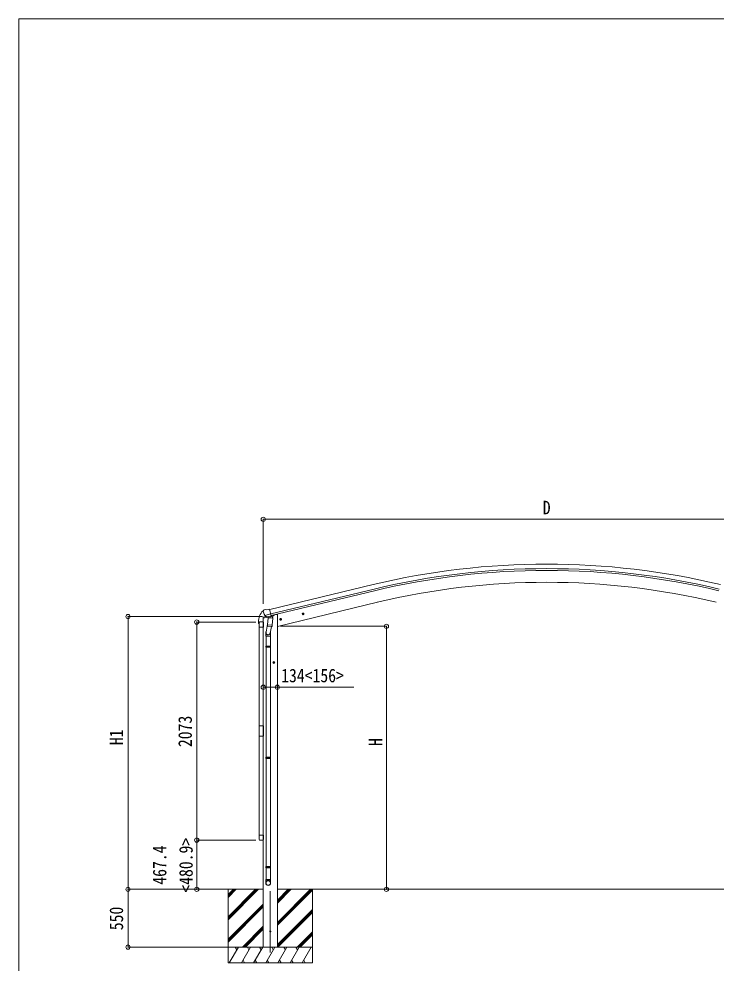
# Model space of a CAD drawing. Units: millimetres at full size, sheet at 1:40. Extents: x -11181 to 11305, y -7804 to 7716.
# Drawn here: x -11181 to -4551, y -1260 to 7716 of the extents above; entities that cross this region are included whole.
import ezdxf
from ezdxf.enums import TextEntityAlignment as Align

# ---------------------------------------------------------------- set-up
doc = ezdxf.new("R2010")
doc.units = ezdxf.units.MM
doc.header["$LTSCALE"] = 40
doc.header["$PDMODE"] = 32
doc.header["$PDSIZE"] = 40
for name, color, linetype, lineweight in [('0-0_0', 7, 'Continuous', 9), ('0-1_本体', 4, 'Continuous', 9), ('0-2_部品', 7, 'Continuous', 9), ('0-8_PARTS2', 2, 'Continuous', 9), ('0-A_寸法', 6, 'Continuous', 9), ('1-1_GLASS', 4, 'Continuous', 9), ('1-2_GLASS_SEAL', 7, 'Continuous', 9), ('1-A', 6, 'Continuous', 9), ('F-0_240', 7, 'Continuous', 9)]:
    doc.layers.add(name, color=color, linetype=linetype, lineweight=lineweight)
doc.styles.add('ＭＳ ゴシック', font='')
doc.styles.get('ＭＳ ゴシック').set_extended_font_data('MS Gothic')

msp = doc.modelspace()

# ---------------------------------------------------------------- linework, layer by layer
at = {"layer": '0-0_0'}
for p, q in [((-8856.89, -558.18), (-9369.1, -558.19)), ((-9189.89, -558.18), (-9189.89, -1258.18)), ((-9189.89, -818.91), (-8929.16, -558.18)), ((-9189.89, -833.05), (-8915.01, -558.18)), ((-9189.89, -847.19), (-8900.87, -558.18)), ((-9189.89, -635.06), (-9113, -558.18)), ((-9189.89, -620.92), (-9127.15, -558.18)), ((-9189.89, -606.78), (-9141.28, -558.18)), ((-8722.89, -872.41), (-8408.66, -558.18)), ((-8722.89, -886.55), (-8394.51, -558.18)), ((-8722.89, -688.56), (-8592.5, -558.18)), ((-8722.89, -674.42), (-8606.65, -558.18)), ((-8722.89, -660.28), (-8620.79, -558.18)), ((-8722.89, -558.18), (-3600.07, -558.18)), ((-8722.89, -900.69), (-8389.89, -567.69)), ((-8389.89, -558.18), (-8389.89, -1258.18)), ((-9189.89, -1031.04), (-8856.89, -698.04)), ((-9189.89, -1045.18), (-8856.89, -712.18)), ((-9189.89, -1059.32), (-8856.89, -726.33)), ((-8722.89, -1084.54), (-8389.89, -751.54)), ((-8722.89, -1098.68), (-8389.89, -765.68)), ((-8718.24, -1108.18), (-8389.89, -779.83)), ((-9054.9, -1108.18), (-8856.89, -910.17)), ((-9040.75, -1108.18), (-8856.89, -924.32)), ((-9026.61, -1108.18), (-8856.89, -938.46)), ((-8534.4, -1108.18), (-8389.89, -963.67)), ((-8520.25, -1108.18), (-8389.89, -977.82)), ((-8506.11, -1108.18), (-8389.89, -991.96)), ((-8389.89, -1108.18), (-9189.89, -1108.18)), ((-9179.6, -1258.18), (-9093, -1108.18)), ((-9108, -1134.16), (-9123, -1108.18)), ((-9064.13, -1258.18), (-8977.53, -1108.18)), ((-8992.53, -1134.16), (-9007.53, -1108.18)), ((-8948.66, -1258.18), (-8862.06, -1108.18)), ((-8877.06, -1134.16), (-8892.06, -1108.18)), ((-8722.89, -1108.18), (-8856.89, -1108.18)), ((-8833.19, -1258.18), (-8746.59, -1108.18)), ((-8761.59, -1134.16), (-8776.59, -1108.18)), ((-8717.72, -1258.18), (-8631.12, -1108.18)), ((-8646.12, -1134.16), (-8661.12, -1108.18)), ((-8602.25, -1258.18), (-8515.64, -1108.18)), ((-8545.65, -1108.18), (-8530.65, -1134.16)), ((-8486.78, -1258.18), (-8400.17, -1108.18)), ((-9049.13, -1232.2), (-9034.13, -1258.18)), ((-8933.66, -1232.2), (-8918.66, -1258.18)), ((-8818.19, -1232.2), (-8803.19, -1258.18)), ((-8702.72, -1232.2), (-8687.72, -1258.18)), ((-8587.25, -1232.2), (-8572.25, -1258.18)), ((-8471.78, -1232.2), (-8456.78, -1258.18)), ((-9189.89, -1258.18), (-8389.89, -1258.18))]:
    msp.add_line(p, q, dxfattribs=at)
at = {"layer": '0-1_本体'}
for p, q in [((-7812.44, 2338.19), (-8795.68, 2102.14)), ((-7802.36, 2296.22), (-8785.6, 2060.16)), ((-7798.43, 2279.85), (-8781.68, 2043.82)), ((-8722.89, 1941.7), (-7772.05, 2169.97)), ((-8856.89, 2018.54), (-8856.89, -1108.18)), ((-8722.89, 2054.82), (-8735.76, 2054.82)), ((-8722.89, 2054.82), (-8722.89, -1108.18))]:
    msp.add_line(p, q, dxfattribs=at)
for radius in [7073, 7029.83, 7013, 6900]:
    msp.add_arc((-6161.28, -4539.38), radius, 76.5, 103.5, dxfattribs=at)
at = {"layer": '0-2_部品'}
for p, q in [((-8857.13, 2086.17), (-8856.85, 2085.02)), ((-8852.91, 2094.74), (-8856.77, 2088.45)), ((-8849.82, 2096.99), (-8836.63, 2100.16)), ((-8822.07, 2097.48), (-8835.33, 2100.18)), ((-8822.07, 2097.48), (-8796.14, 2103.71)), ((-8780.99, 2040.59), (-8796.14, 2103.71)), ((-8485.23, 2057.83), (-8483.1, 2065.03)), ((-8475.6, 2049.86), (-8480.27, 2069.31)), ((-8859.16, 2017.95), (-8816.23, 2028.25)), ((-8859.16, 2024.84), (-8859.16, 2017.95)), ((-8829.92, 2034.22), (-8856.86, 2027.76)), ((-8843.35, 2046.44), (-8842.76, 2045.59)), ((-8843.08, 2045.86), (-8785.57, 2059.67)), ((-8842.76, 2045.59), (-8842.6, 2045.44)), ((-8826.22, 2030.95), (-8842.6, 2045.44)), ((-8814.63, 1981.43), (-8830.54, 1885.26)), ((-8823.52, 2030.38), (-8816, 2032.19)), ((-8819.31, 2030.63), (-8819.36, 2029.89)), ((-8818.61, 2028.85), (-8792.79, 2022.41)), ((-8811.69, 2023.5), (-8816.36, 1956.66)), ((-8815.72, 2032.16), (-8816, 2032.19)), ((-8790.95, 2038.11), (-8815.72, 2032.16)), ((-8766, 2020.31), (-8811.69, 2023.5)), ((-8809.91, 2026.68), (-8810.14, 2023.39)), ((-8790.4, 2037.84), (-8791.42, 2023.24)), ((-8790.71, 2038.26), (-8790.95, 2038.11)), ((-8790.71, 2038.26), (-8780.99, 2040.59)), ((-8781.36, 2042.14), (-8780.42, 2042.07)), ((-8780.42, 2042.07), (-8767.1, 2026.76)), ((-8776.66, 2037.75), (-8758.43, 2042.13)), ((-8770.67, 1953.47), (-8766, 2020.31)), ((-8767.1, 2026.76), (-8767.55, 2020.41)), ((-8754.6, 2050.25), (-8754.6, 2046.99)), ((-8682.13, 2010.56), (-8701.58, 2005.89)), ((-8699.15, 2006.47), (-8697.02, 2013.67)), ((-8693.99, 2001.03), (-8699.15, 2006.47)), ((-8689.52, 1998.5), (-8694.19, 2017.95)), ((-8686.69, 2002.78), (-8693.99, 2001.03)), ((-8684.56, 2009.98), (-8686.69, 2002.78)), ((-8468.21, 2061.92), (-8487.66, 2057.25)), ((-8480.06, 2052.39), (-8485.23, 2057.83)), ((-8472.77, 2054.14), (-8480.06, 2052.39)), ((-8470.63, 2061.34), (-8472.77, 2054.14)), ((-8817.22, 1944.2), (-8816.35, 1956.66)), ((-8816.83, 1942.84), (-8816.83, 1942.84)), ((-8770.67, 1953.47), (-8816.36, 1956.66)), ((-8815.38, 1942.06), (-8773.68, 1939.14)), ((-8779.11, 1939.52), (-8789.84, 1875.94)), ((-8770.69, 1953.47), (-8771.58, 1940.77)), ((-8830.69, 1848.1), (-8830.69, 1754.1)), ((-8788.69, 1848.1), (-8788.69, 1754.1)), ((-8786.69, 1882.75), (-8786.69, 1848.1)), ((-8832.69, 1752.1), (-8831.69, 1754.1)), ((-8832.69, 1752.1), (-8832.69, 1744.1)), ((-8786.69, 1752.1), (-8832.69, 1752.1)), ((-8832.69, 1744.1), (-8831.69, 1742.1)), ((-8786.69, 1744.1), (-8832.69, 1744.1)), ((-8787.69, 1754.1), (-8831.69, 1754.1)), ((-8787.69, 1742.1), (-8831.69, 1742.1)), ((-8830.69, 1742.1), (-8830.69, 697.76)), ((-8788.69, 1742.1), (-8788.69, 697.76)), ((-8786.69, 1752.1), (-8787.69, 1754.1)), ((-8786.69, 1744.1), (-8787.69, 1742.1)), ((-8786.69, 1752.1), (-8786.69, 1744.1)), ((-8746.49, 1598.31), (-8766.49, 1598.31)), ((-8763.99, 1598.31), (-8760.24, 1604.81)), ((-8760.24, 1591.81), (-8763.99, 1598.31)), ((-8752.73, 1591.81), (-8760.24, 1591.81)), ((-8756.49, 1588.31), (-8756.49, 1608.31)), ((-8748.98, 1598.31), (-8752.73, 1591.81)), ((-8832.69, 695.76), (-8831.69, 697.76)), ((-8832.69, 695.76), (-8832.69, 687.76)), ((-8786.69, 695.76), (-8832.69, 695.76)), ((-8832.69, 687.76), (-8831.69, 685.76)), ((-8786.69, 687.76), (-8832.69, 687.76)), ((-8787.69, 697.76), (-8831.69, 697.76)), ((-8787.69, 685.76), (-8831.69, 685.76)), ((-8830.69, 685.76), (-8830.69, -342.28)), ((-8788.69, 685.76), (-8788.69, -342.28)), ((-8786.69, 695.76), (-8787.69, 697.76)), ((-8786.69, 687.76), (-8787.69, 685.76)), ((-8786.69, 695.76), (-8786.69, 687.76)), ((-8832.69, -344.28), (-8831.69, -342.28)), ((-8832.69, -344.28), (-8832.69, -352.28)), ((-8786.69, -344.28), (-8832.69, -344.28)), ((-8832.69, -352.28), (-8831.69, -354.28)), ((-8786.69, -352.28), (-8832.69, -352.28)), ((-8787.69, -342.28), (-8831.69, -342.28)), ((-8787.69, -354.28), (-8831.69, -354.28)), ((-8830.69, -354.28), (-8830.69, -464.28)), ((-8788.69, -354.28), (-8788.69, -464.28)), ((-8786.69, -344.28), (-8787.69, -342.28)), ((-8786.69, -352.28), (-8787.69, -354.28)), ((-8786.69, -344.28), (-8786.69, -352.28)), ((-8786.69, -464.28), (-8832.69, -464.28)), ((-8832.69, -498.42), (-8832.69, -464.28)), ((-8786.69, -498.42), (-8786.69, -464.28))]:
    msp.add_line(p, q, dxfattribs=at)
for points in [[(-8483.1, 2065.03), (-8475.8, 2066.78), (-8470.63, 2061.34)], [(-8822.68, 2030.49), (-8821.15, 2030.86), (-8784.45, 2039.67), (-8782.92, 2040.04)], [(-8697.02, 2013.67), (-8689.72, 2015.42), (-8684.56, 2009.98)], [(-8786.69, 1848.1), (-8832.69, 1848.1), (-8832.69, 1882.45)], [(-8760.24, 1604.81), (-8752.73, 1604.81), (-8748.98, 1598.31)]]:
    msp.add_lwpolyline(points, dxfattribs=at)
for centre, radius in [((-8477.93, 2059.58), 8.5), ((-8477.93, 2059.58), 7.7), ((-8477.93, 2059.58), 6.5), ((-8691.85, 2008.23), 8.5), ((-8691.85, 2008.23), 7.7), ((-8691.85, 2008.23), 6.5), ((-8756.49, 1598.31), 8.5), ((-8756.49, 1598.31), 7.7), ((-8756.49, 1598.31), 6.5)]:
    msp.add_circle(centre, radius, dxfattribs=at)
at = {"layer": '0-2_部品', "color": 4}
msp.add_circle((-8789.69, -958.18), 5, dxfattribs=at)
at = {"layer": '0-2_部品'}
for centre, radius, start, end in [((-8660.05, 2132.27), 202.4, 193.5, 205.09125), ((-8848.65, 2092.13), 5, 103.5, 148.5), ((-8835.93, 2097.24), 3, 78.5, 103.5), ((-8856.16, 2024.84), 3, 103.5, 180), ((-8822.8, 2030.98), 0.5, 248.23754, 283.5), ((-8819.81, 2030.66), 0.5, 356, 103.5), ((-8818.37, 2029.82), 1, 176, 256), ((-8792.44, 2023.38), 1.03, 250.03897, 351.96569), ((-8789.8, 2037.76), 0.604, 100.59842, 172.20595), ((-8783.03, 2040.52), 0.5, 283.5, 318.76246), ((-8759.6, 2046.99), 5, 283.5, 0), ((-8815.28, 1944.02), 1.95, 175.04017, 217.47766), ((-8815.24, 1944.05), 2, 217.40962, 266), ((-8773.54, 1941.14), 2, 266, 349.46843), ((-8802.69, 1882.45), 30, 177.45142, 180)]:
    msp.add_arc(centre, radius, start, end, dxfattribs=at)
for centre, major_axis, ratio, start_param, end_param in [((-8854.21, 2086.88), (-1.57, -2.57), 0.99628, 4.712389, 5.4996506), ((-8824.24, 2033.21), (-0.73, -2.92), 0.997631, 5.8041905, 6.6006116), ((-8824.18, 2033.43), (2.63, 3.16), 0.650902, 4.0958226, 4.1686332), ((-8824.21, 2033.31), (-0.73, -2.92), 0.997631, 0.3902369, 0.4789948), ((-8809.69, 1882.75), (23, 0), 0.996195, 2.5560258, 6.5663028), ((-8809.69, 1882.75), (21, 0), 0.996195, 2.9349147, 5.9512394), ((-8809.69, -496.68), (-23, 0), 0.996195, 3.1415927, 6.2831853), ((-8809.69, -498.42), (-23, 0), 0.996195, 3.1415927, 6.2831853), ((-8809.69, -498.42), (0, -23.43), 0.981806, 4.712389, 7.8539816)]:
    msp.add_ellipse(centre, major_axis=major_axis, ratio=ratio, start_param=start_param, end_param=end_param, dxfattribs=at)
msp.add_ellipse((-8809.69, -498.42), major_axis=(21, 0), ratio=0.996195, dxfattribs=at)
at = {"layer": '0-8_PARTS2'}
msp.add_line((-8789.69, -1159.12), (-8789.69, -575.17), dxfattribs=at)
at = {"layer": '0-A_寸法'}
for p, q in [((-8857.19, 2959.35), (-8857.19, 2157.01)), ((-8857.19, 2959.35), (-3465.17, 2959.35)), ((-10142.97, 2034.52), (-8864.14, 2034.52)), ((-10142.97, -558.19), (-10142.97, 2034.52)), ((-7685.61, 1941.8), (-8691.97, 1941.8)), ((-7685.61, -558.19), (-7685.61, 1941.8)), ((-8856.69, 1363.07), (-8722.69, 1363.07)), ((-8722.69, 1363.07), (-7996.95, 1363.07)), ((-10142.97, -558.19), (-9193.95, -558.19)), ((-10142.97, -558.19), (-9196.7, -558.19)), ((-10142.97, -558.19), (-10142.97, -1108.18)), ((-7685.61, -558.19), (-8276.05, -558.19)), ((-10142.97, -1108.18), (-9194.98, -1108.18))]:
    msp.add_line(p, q, dxfattribs=at)
for p in [(-8857.19, 2959.35), (-10142.97, 2034.52), (-7685.61, 1941.8), (-8856.69, 1363.07), (-8722.69, 1363.07), (-10142.97, -558.19), (-7685.61, -558.19), (-10142.97, -1108.18)]:
    msp.add_point(p, dxfattribs=at)
at = {"layer": '1-1_GLASS', "color": 6}
for p, q in [((-9489.17, -90.76), (-9489.17, 1982.24)), ((-9489.17, -558.19), (-9489.17, -90.76))]:
    msp.add_line(p, q, dxfattribs=at)
at = {"layer": '1-1_GLASS'}
for p, q in [((-8894.69, 1933.74), (-8894.69, 994.74)), ((-8856.69, 1933.74), (-8856.69, 994.74)), ((-8894.69, 896.74), (-8894.69, -42.26)), ((-8856.69, -42.26), (-8856.69, 896.74))]:
    msp.add_line(p, q, dxfattribs=at)
at = {"layer": '1-2_GLASS_SEAL'}
for p, q in [((-8903.19, 1982.23), (-8903.19, 1970.47)), ((-8895.93, 1977.23), (-8895.93, 1970.47)), ((-8895.69, 1933.74), (-8895.69, 1977.44)), ((-8890.19, 1982.94), (-8861.19, 1982.94)), ((-8889.93, 1983.23), (-8856.69, 1983.23)), ((-8855.69, 1977.44), (-8855.69, 1933.74)), ((-8902.69, 1969.97), (-8896.43, 1969.97)), ((-8855.69, 1933.74), (-8895.69, 1933.74)), ((-8895.69, -42.26), (-8895.69, -85.96)), ((-8855.69, -42.26), (-8895.69, -42.26)), ((-8855.69, -85.96), (-8855.69, -42.26)), ((-8890.19, -91.46), (-8861.19, -91.46))]:
    msp.add_line(p, q, dxfattribs=at)
msp.add_lwpolyline([(-8895.69, 994.74), (-8855.69, 994.74), (-8855.69, 896.74), (-8895.69, 896.74)], close=True, dxfattribs=at)
for centre, radius, start, end in [((-8750.93, 1982.23), 152.26, 135.14293, 180), ((-8854.44, 2084.25), 6.95, 95.39711, 129.45641), ((-8889.93, 1977.23), 6, 90, 180), ((-8890.19, 1977.44), 5.5, 90, 180), ((-8861.19, 1977.44), 5.5, 0, 90), ((-8902.69, 1970.47), 0.5, 180, 270), ((-8896.43, 1970.47), 0.5, 270, 0), ((-8890.19, -85.96), 5.5, 180, 270), ((-8861.19, -85.96), 5.5, 270, 0)]:
    msp.add_arc(centre, radius, start, end, dxfattribs=at)
at = {"layer": '1-A'}
for p, q in [((-9489.17, 1982.24), (-8928.77, 1982.24)), ((-9489.17, -90.76), (-8928.77, -90.76)), ((-9489.17, -558.19), (-8928.77, -558.19))]:
    msp.add_line(p, q, dxfattribs=at)
for p in [(-9489.17, 1982.24), (-9489.17, -90.76), (-9489.17, -558.19)]:
    msp.add_point(p, dxfattribs=at)
at = {"layer": 'F-0_240', "color": 5}
for q in [(-11180.61, -7803.54), (10739.39, 7716.46)]:
    msp.add_line((-11180.61, 7716.46), q, dxfattribs=at)

# ---------------------------------------------------------------- texts
at = {"layer": '0-A_寸法', "color": 7, "style": 'ＭＳ ゴシック', "width": 0.85}
for s, p in [('D', (-6199.18, 2967.35)), ('134<156>', (-8686.69, 1371.07))]:
    msp.add_text(s, height=129, dxfattribs=at).set_placement(p, align=Align.BOTTOM_LEFT)
for s, p in [('H1', (-10150.97, 812.17)), ('H', (-7685.61, 803.81)), ('550', (-10150.97, -947.18))]:
    msp.add_text(s, height=129, rotation=90, dxfattribs=at).set_placement(p, align=Align.BOTTOM_LEFT)
at = {"layer": '1-A', "color": 7, "style": 'ＭＳ ゴシック', "width": 0.85}
for s, p in [('2073', (-9497.17, 793.74)), ('<480.9>', (-9489.17, -590.47)), ('467.4', (-9739.74, -514.47))]:
    msp.add_text(s, height=129, rotation=90, dxfattribs=at).set_placement(p, align=Align.BOTTOM_LEFT)

doc.saveas('drawing.dxf')
